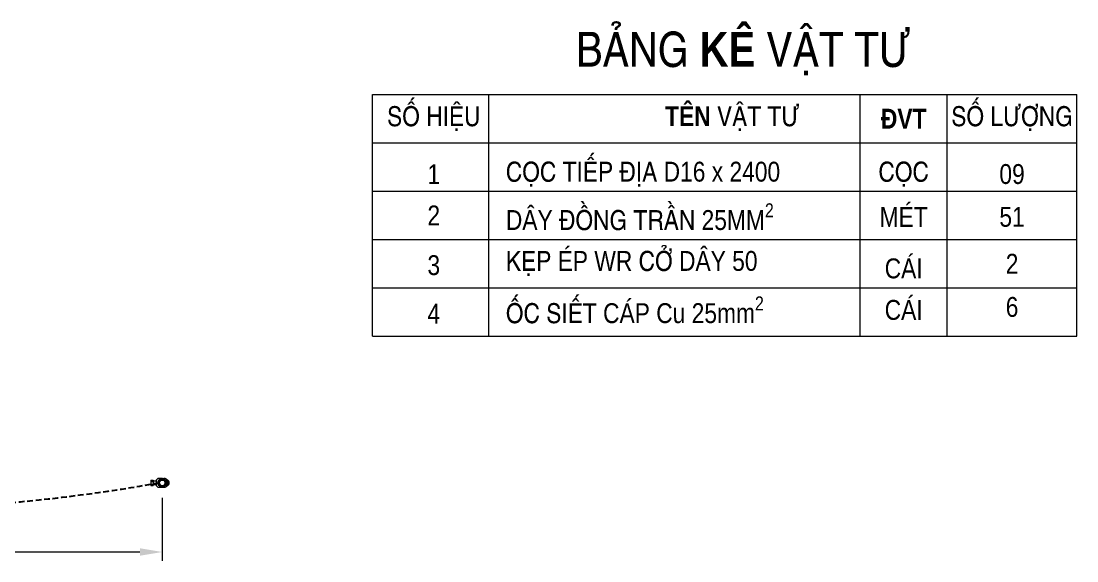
# Model space of a CAD drawing. Header units: millimetres. Extents: x -23083795 to 376618, y 113268 to 3804440.
# Drawn here: x 321456 to 325003, y 122577 to 124391 of the extents above; entities that cross this region are included whole.
import ezdxf

# ---------------------------------------------------------------- set-up
doc = ezdxf.new("R2010")
doc.units = ezdxf.units.MM
doc.header["$LTSCALE"] = 6
doc.linetypes.add('HIDDEN2', pattern=[4.7625, 3.175, -1.5875])
for name, color, linetype, lineweight in [('DIM', 4, 'Continuous', 13), ('Netcoban', 4, 'Continuous', 25), ('Netvua', 3, 'Continuous', 20)]:
    doc.layers.add(name, color=color, linetype=linetype, lineweight=lineweight)
doc.styles.get("Standard").update_dxf_attribs({"font": 'VHELVCN_1.TTF', "height": 60})
doc.styles.add('VNI-HELVE', font='VHELVEN_0.TTF', dxfattribs={"width": 0.9})
doc.dimstyles.new('D50', dxfattribs={"dimtxt": 60, "dimasz": 75, "dimexe": 30, "dimexo": 50, "dimgap": 25, "dimtad": 1, "dimdec": 0, "dimdsep": 46, "dimtxsty": 'VNI-HELVE', "dimcen": 0, "dimclrd": 256, "dimclre": 256, "dimclrt": 7, "dimadec": 0, "dimazin": 0, "dimtfac": 1, "dimtdec": 0, "dimtmove": 1, "dimatfit": 3, "dimfxl": 1, "dimtolj": 1, "dimtzin": 0, "dimlwd": -1, "dimlwe": -1, "dimarcsym": 0})

# ---------------------------------------------------------------- blocks, each defined once
blk = doc.blocks.new('*D304')
at = {"layer": 'Defpoints', "color": 0}
for p in [(319942.2, 122838.9), (321930.5, 122838.9), (321930.5, 122606.6)]:
    blk.add_point(p, dxfattribs=at)
at = {"layer": 'DIM'}
for p, q in [((319942.2, 122788.9), (319942.2, 122576.6)), ((321930.5, 122788.9), (321930.5, 122576.6)), ((320017.2, 122606.6), (321855.5, 122606.6))]:
    blk.add_line(p, q, dxfattribs=at)
for points in [[(320017.2, 122619.1), (320017.2, 122594.1), (319942.2, 122606.6)], [(321855.5, 122619.1), (321855.5, 122594.1), (321930.5, 122606.6)]]:
    blk.add_solid(points, dxfattribs=at)
at = {"layer": 'DIM', "color": 7, "insert": (320936.4, 122677.9), "char_height": 90, "attachment_point": 5, "style": 'VNI-HELVE'}
blk.add_mtext('\\A1;3000', dxfattribs=at)

msp = doc.modelspace()

# ---------------------------------------------------------------- linework, layer by layer
at = {"color": 0, "lineweight": 13}
for p, q in [((322637.01677, 123819.38446), (322637.01677, 124144.48482)), ((322637.01677, 124144.48482), (325002.51365, 124144.48482)), ((323027.80247, 123819.38446), (323027.80247, 124144.48482)), ((324274.36345, 123813.39821), (324274.36345, 124144.48482)), ((324567.04038, 123813.39821), (324567.04038, 124144.48482)), ((325002.51365, 123819.38446), (325002.51365, 124144.48482)), ((322637.01677, 123981.93464), (325002.51365, 123981.93464)), ((322637.01677, 123331.7339), (322637.01677, 123819.38446)), ((322637.01677, 123819.38446), (325002.51365, 123819.38446)), ((322637.01677, 123819.38446), (325002.51365, 123819.38446)), ((323027.80247, 123331.7339), (323027.80247, 123819.38446)), ((324274.36345, 123331.7339), (324274.36345, 123819.38446)), ((324567.04038, 123331.7339), (324567.04038, 123819.38446)), ((325002.51365, 123331.7339), (325002.51365, 123819.38446)), ((322637.01677, 123656.83427), (325002.51365, 123656.83427)), ((322637.01677, 123494.28409), (325002.51365, 123494.28409)), ((322637.01677, 123331.7339), (325002.51365, 123331.7339))]:
    msp.add_line(p, q, dxfattribs=at)
for p, q in [((321940.35476, 122842.75299), (321946.72758, 122842.75299)), ((321940.35476, 122835.03958), (321946.72758, 122835.03958))]:
    msp.add_line(p, q)
for centre, radius in [((321930.47702, 122838.89629), 10.60396), ((321942.49263, 122838.89629), 1.41165), ((321943.90428, 122841.34134), 1.41165), ((321945.31593, 122838.89629), 1.41165), ((321946.72758, 122841.34134), 1.41165), ((321948.13923, 122838.89629), 1.41165), ((321943.90428, 122836.45123), 1.41165), ((321946.72758, 122836.45123), 1.41165)]:
    msp.add_circle(centre, radius)
at = {"layer": 'Netcoban', "color": 1, "linetype": 'HIDDEN2'}
msp.add_arc((320928.23098, 128333.17153), 5582.42136, 259.80467599, 280.19532401, dxfattribs=at)
at = {"layer": 'Netvua'}
for p, q in [((321891.50747, 122845.78376), (321891.50747, 122832.00881)), ((321892.21757, 122848.07958), (321899.99064, 122848.07958)), ((321892.21757, 122843.48793), (321899.99064, 122843.48793)), ((321899.99064, 122848.07958), (321899.99064, 122829.71299)), ((321909.98857, 122844.19826), (321899.99064, 122844.19826)), ((321909.98857, 122848.30262), (321915.49406, 122853.8081)), ((321909.98857, 122848.30262), (321909.98857, 122829.93602)), ((321930.82827, 122853.8081), (321915.49406, 122853.8081)), ((321919.21031, 122844.19826), (321915.79658, 122844.19826)), ((321919.21031, 122844.19826), (321919.87306, 122843.53552)), ((321919.87306, 122834.25705), (321919.87306, 122843.53552)), ((321925.36061, 122853.8081), (321935.51906, 122853.8081)), ((321925.36061, 122849.83162), (321935.51906, 122849.83162)), ((321942.87158, 122847.60545), (321946.00943, 122845.51356)), ((321945.07734, 122850.91409), (321948.21519, 122848.82219)), ((321892.21757, 122834.30464), (321899.99064, 122834.30464)), ((321892.21757, 122829.71299), (321899.99064, 122829.71299)), ((321899.99064, 122833.59431), (321909.98857, 122833.59431)), ((321909.98857, 122829.93602), (321915.94012, 122823.98447)), ((321915.79658, 122833.59431), (321919.21031, 122833.59431)), ((321915.94012, 122823.98447), (321935.51906, 122823.98447)), ((321919.21031, 122833.59431), (321919.87306, 122834.25705)), ((321925.36061, 122827.96095), (321935.51906, 122827.96095)), ((321946.00943, 122832.27902), (321942.87158, 122830.18712)), ((321948.21519, 122828.97038), (321945.07734, 122826.87848))]:
    msp.add_line(p, q, dxfattribs=at)
for centre, radius, start, end in [((321895.57383, 122845.78376), 4.06636, 145.62619044, 214.37380956), ((321906.70775, 122838.89629), 15.20028, 162.41763101, 197.58236899), ((321925.36061, 122838.89629), 10.93533, 90, 270), ((321935.51906, 122836.57667), 17.23143, 56.30993247, 90), ((321935.51906, 122836.57667), 13.25495, 56.30993247, 90), ((321941.59792, 122838.89629), 7.95297, 303.69006753, 56.30993247), ((321941.59792, 122838.89629), 11.92945, 303.69006753, 56.30993247), ((321895.57383, 122832.00881), 4.06636, 145.62619044, 214.37380956), ((321935.51906, 122841.2159), 13.25495, 270, 303.69006753), ((321935.51906, 122841.2159), 17.23143, 270, 303.69006753), ((321935.51906, 122841.2159), 17.23143, 270, 303.69006753)]:
    msp.add_arc(centre, radius, start, end, dxfattribs=at)

# ---------------------------------------------------------------- texts
at = {"color": 0, "lineweight": 13}
for s, insert, char_height, width, attachment_point in [('{\\fVNI-Helve-Condense|b1|i0|c0|p2;SOÁ HIEÄU}', (322842.38982, 124063.20973), 66.8049345, 384.8029917, 5), ('{\\fVNI-Helve-Condense|b1|i0|c0|p2;TEÂN VAÄT TÖ}', (323844.9217, 124063.20973), 66.8049345, 1159.649462, 5), ('{\\fVNI-Helve-Condense|b1|i0|c0|p2;SOÁ LÖÔÏNG}', (324784.77701, 124063.20973), 66.8049345, 398.780683, 5), ('{\\fVNI-Helve-Condense|b1|i0|c0|p2;ÑVT}', (324420.70191, 124063.20973), 66.8049345, 313.0951267, 5), ('COÏC TIEÁP ÑÒA D16 x 2400 ', (323084.5629, 123876.68475), 66.8049345, 1773.669774, 4), ('1', (322842.38982, 123876.68475), 66.80493, 384.8029917, 5), ('COÏC ', (324420.70191, 123876.68475), 66.804935, 292.6769832, 5), ('09', (324784.77701, 123876.68475), 66.804935, 292.6769832, 5), ('2', (322842.38982, 123737.95384), 66.80493, 384.8029917, 5), ('\\A1;DAÂY ÑOÀNG TRAÀN 25MM{\\H0.7x;\\S2^ ;} ', (323084.5629, 123732.93356), 66.8049345, 1773.6697871, 4), ('MEÙT ', (324420.70191, 123732.93356), 66.804935, 292.6769832, 5), ('51', (324784.77701, 123732.93356), 66.804935, 292.6769832, 5), ('KEÏP EÙP WR CÔÛ DAÂY 50', (323084.5629, 123576.61358), 66.8049345, 1773.6697871, 4), ('3', (322842.38982, 123570.38338), 66.80493, 384.8029917, 5), ('CAÙI  ', (324420.70191, 123559.46098), 66.804935, 292.6769832, 5), ('2', (324784.77701, 123575.41887), 66.80493, 292.6769832, 5), ('\\A1;OÁC SIEÁT CAÙP Cu 25mm{\\H0.7x;\\S2^ ;}', (323084.5629, 123419.9167), 66.8049345, 1773.6697871, 4), ('CAÙI  ', (324420.70191, 123419.9167), 66.804935, 292.6769832, 5), ('6', (324784.77701, 123429.87943), 66.80493, 292.6769832, 5), ('4', (322842.38982, 123407.83319), 66.80493, 384.8029917, 5)]:
    msp.add_mtext(s, dxfattribs=dict(at, insert=insert, char_height=char_height, width=width, attachment_point=attachment_point))
at = {"layer": 'Netcoban', "color": 0, "lineweight": 13, "insert": (323881.86077, 124281.98077), "char_height": 116.9086354, "width": 2473.9679898, "attachment_point": 5}
msp.add_mtext('{\\fVNI-Helve-Condense|b1|i0|c0|p2;\\C7;BAÛNG KEÂ VAÄT TÖ }', dxfattribs=at)

# ---------------------------------------------------------------- dimensions: what is measured, and where the dimension line sits
at = {"layer": 'DIM'}
dim = msp.add_linear_dim(base=(321930.47702, 122606.61934), p1=(319942.23492, 122838.89629), p2=(321930.47702, 122838.89629), text='3000', dimstyle='D50', override={"dimtxt": 90}, dxfattribs=at)
dim.commit()
dim.dimension.update_dxf_attribs({"geometry": '*D304', "text_midpoint": (320936.35597, 122677.87282)})

doc.saveas('drawing.dxf')
